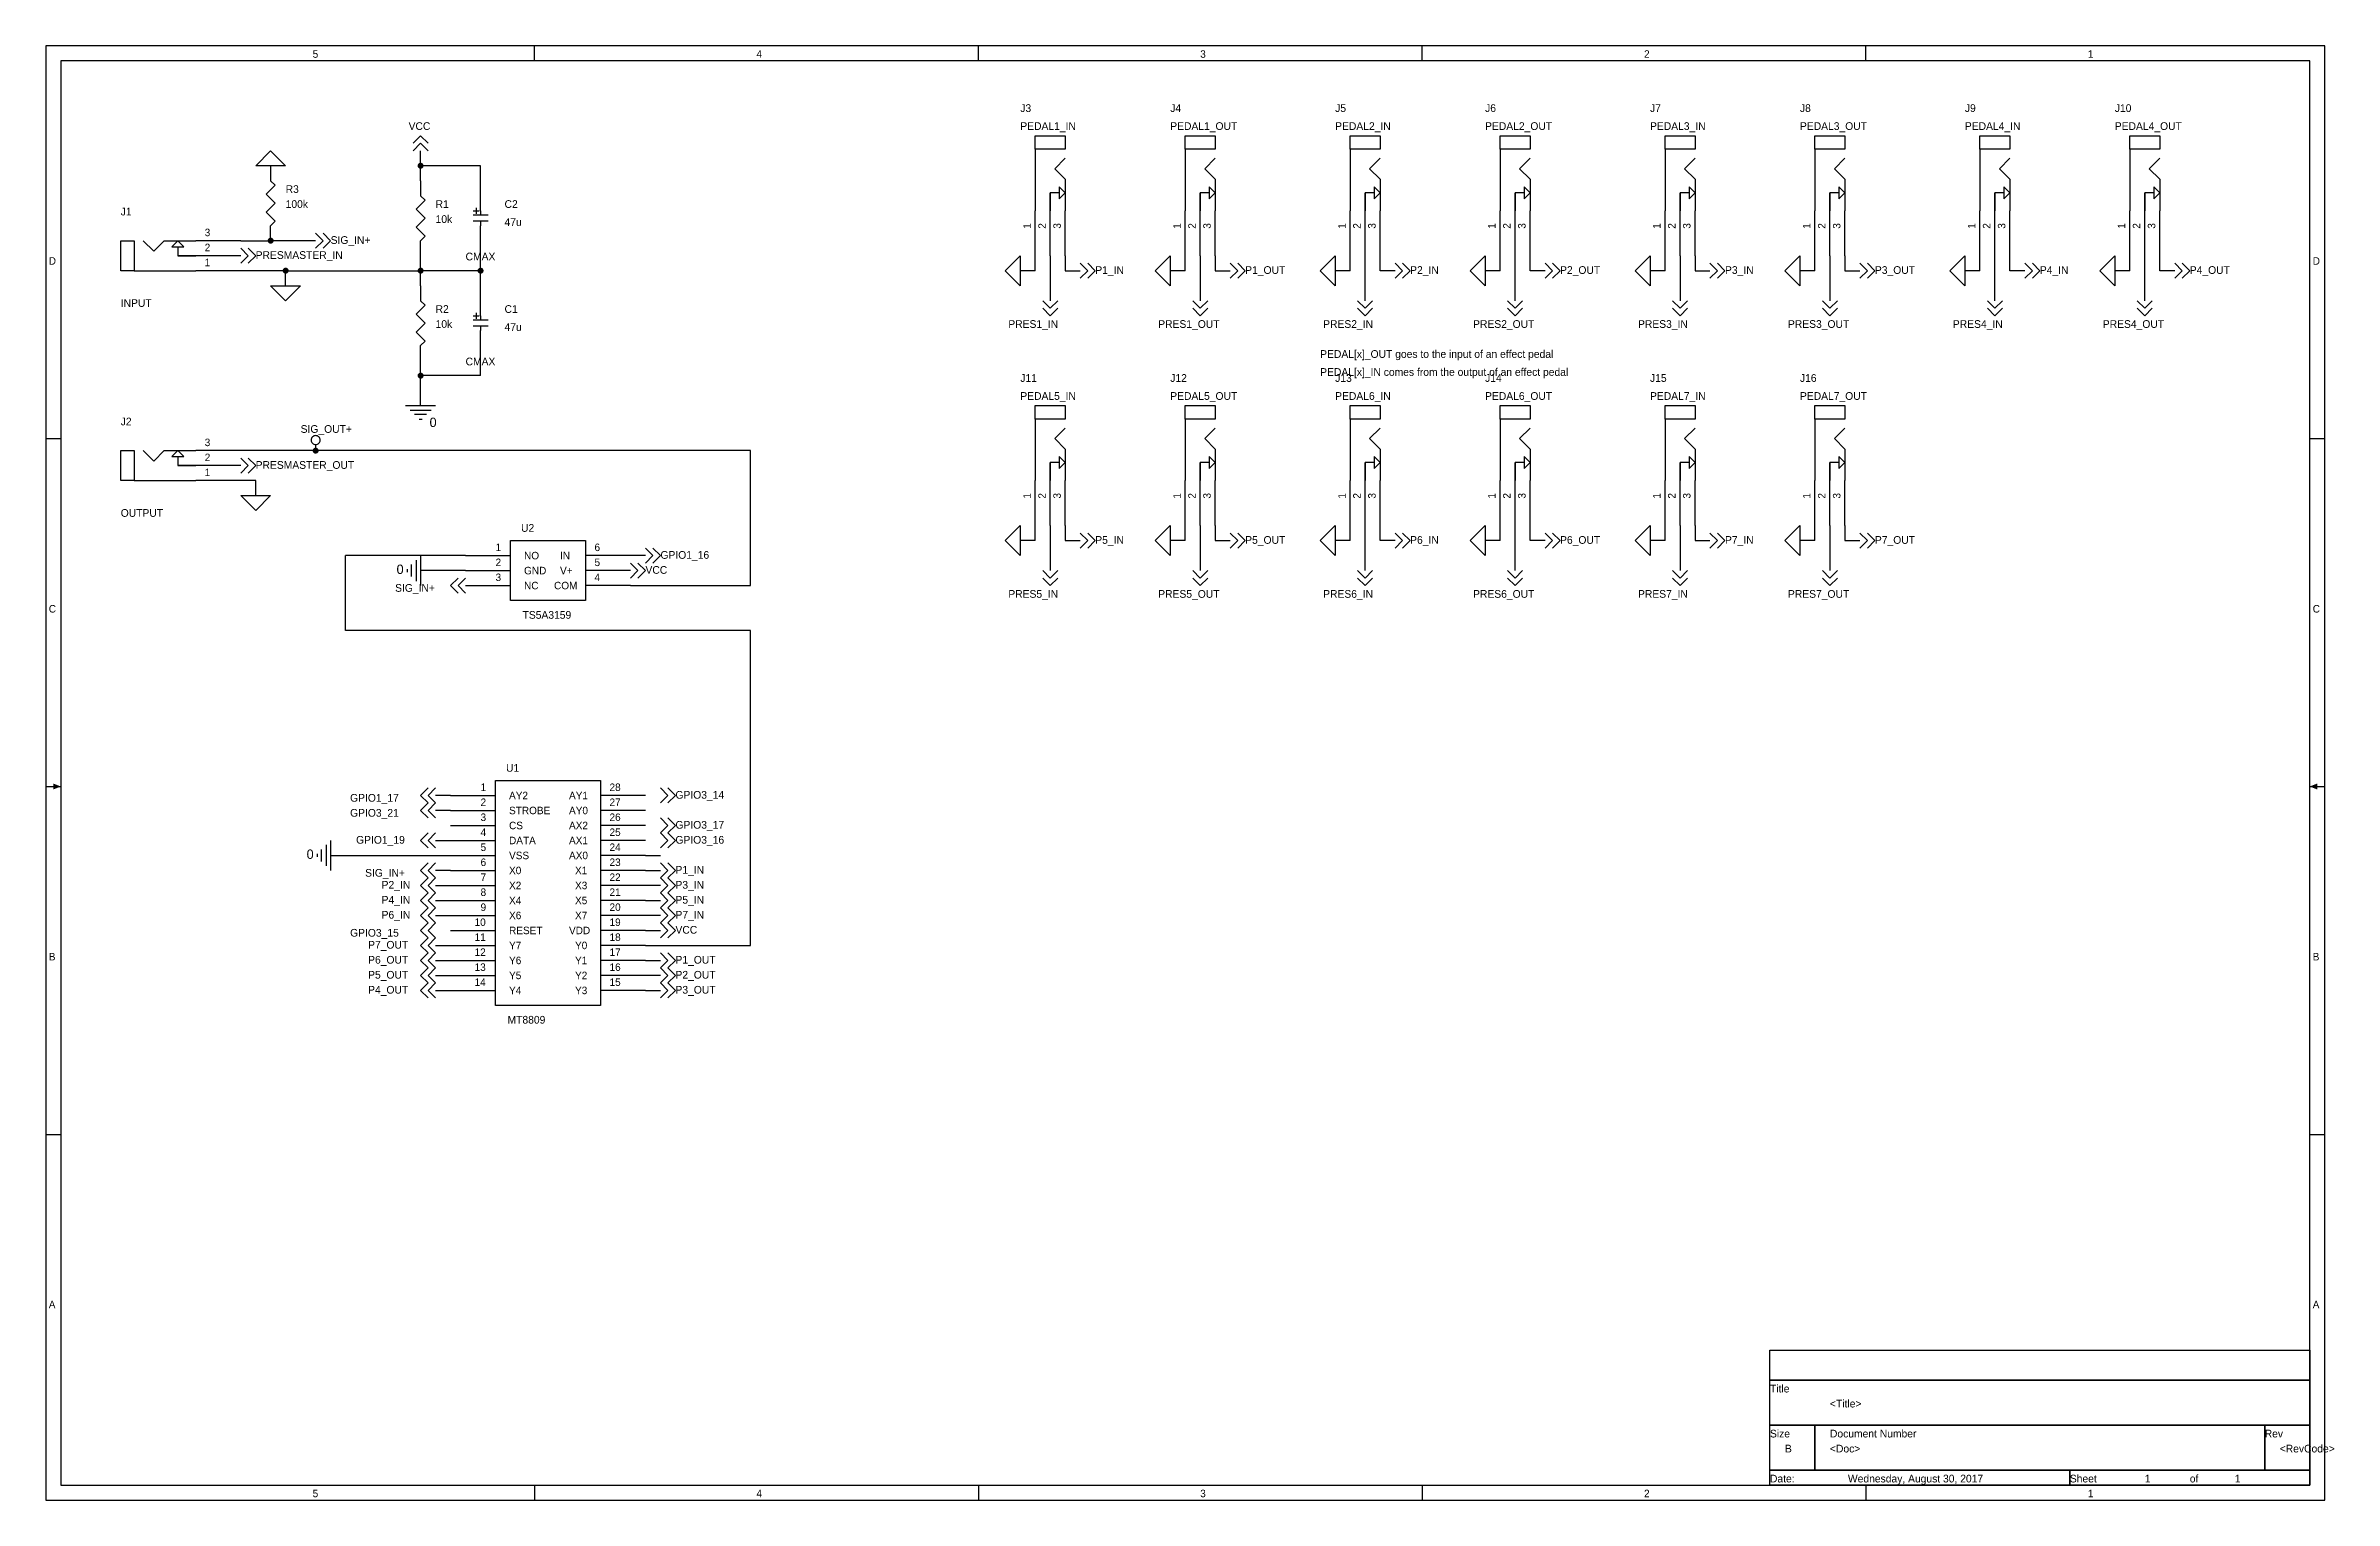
# Model space of a CAD drawing. Extents: x -0.1 to 15.2, y 0.1 to 9.8.
import ezdxf

# ---------------------------------------------------------------- set-up
doc = ezdxf.new("R2010")
doc.units = 0

msp = doc.modelspace()

# ---------------------------------------------------------------- linework, layer by layer
at = {"layer": 'PARTS'}
for p, q in [((1.4, 9), (1.4, 8.9)), ((2.4, 8.9), (2.4, 8.8)), ((1.4, 8.5), (1.4, 8.6)), ((2.8, 8.5), (2.8, 8.6)), ((6.5, 8.4), (6.5, 8.7)), ((6.6, 8.4), (6.6, 8.7)), ((6.7, 8.4), (6.7, 8.7)), ((7.5, 8.4), (7.5, 8.7)), ((7.6, 8.4), (7.6, 8.7)), ((7.7, 8.4), (7.7, 8.7)), ((8.6, 8.4), (8.6, 8.7)), ((8.7, 8.4), (8.7, 8.7)), ((8.8, 8.4), (8.8, 8.7)), ((9.6, 8.4), (9.6, 8.7)), ((9.7, 8.4), (9.7, 8.7)), ((9.8, 8.4), (9.8, 8.7)), ((10.7, 8.4), (10.7, 8.7)), ((10.8, 8.4), (10.8, 8.7)), ((10.9, 8.4), (10.9, 8.7)), ((11.7, 8.4), (11.7, 8.7)), ((11.8, 8.4), (11.8, 8.7)), ((11.9, 8.4), (11.9, 8.7)), ((12.8, 8.4), (12.8, 8.7)), ((12.9, 8.4), (12.9, 8.7)), ((13, 8.4), (13, 8.7)), ((13.8, 8.4), (13.8, 8.7)), ((13.9, 8.4), (13.9, 8.7)), ((14, 8.4), (14, 8.7)), ((1.2, 8.5), (0.9, 8.5)), ((1.2, 8.4), (0.9, 8.4)), ((2.4, 8.4), (2.4, 8.5)), ((1.2, 8.3), (0.9, 8.3)), ((2.4, 8.2), (2.4, 8.1)), ((2.4, 7.7), (2.4, 7.8)), ((2.8, 7.8), (2.8, 7.9)), ((1.2, 7.1), (0.9, 7.1)), ((1.2, 7), (0.9, 7)), ((1.2, 6.9), (0.9, 6.9)), ((6.5, 6.6), (6.5, 6.9)), ((6.6, 6.6), (6.6, 6.9)), ((6.7, 6.6), (6.7, 6.9)), ((7.5, 6.6), (7.5, 6.9)), ((7.6, 6.6), (7.6, 6.9)), ((7.7, 6.6), (7.7, 6.9)), ((8.6, 6.6), (8.6, 6.9)), ((8.7, 6.6), (8.7, 6.9)), ((8.8, 6.6), (8.8, 6.9)), ((9.6, 6.6), (9.6, 6.9)), ((9.7, 6.6), (9.7, 6.9)), ((9.8, 6.6), (9.8, 6.9)), ((10.7, 6.6), (10.7, 6.9)), ((10.8, 6.6), (10.8, 6.9)), ((10.9, 6.6), (10.9, 6.9)), ((11.7, 6.6), (11.7, 6.9)), ((11.8, 6.6), (11.8, 6.9)), ((11.9, 6.6), (11.9, 6.9)), ((2.7, 6.4), (3, 6.4)), ((2.7, 6.3), (3, 6.3)), ((3.8, 6.4), (3.5, 6.4)), ((3.8, 6.3), (3.5, 6.3)), ((2.7, 6.2), (3, 6.2)), ((3.8, 6.2), (3.5, 6.2)), ((2.6, 4.8), (2.9, 4.8)), ((3.9, 4.8), (3.6, 4.8)), ((2.6, 4.7), (2.9, 4.7)), ((2.6, 4.6), (2.9, 4.6)), ((3.9, 4.7), (3.6, 4.7)), ((3.9, 4.6), (3.6, 4.6)), ((2.6, 4.5), (2.9, 4.5)), ((3.9, 4.5), (3.6, 4.5)), ((2.6, 4.4), (2.9, 4.4)), ((2.6, 4.3), (2.9, 4.3)), ((3.9, 4.4), (3.6, 4.4)), ((3.9, 4.3), (3.6, 4.3)), ((2.6, 4.2), (2.9, 4.2)), ((3.9, 4.2), (3.6, 4.2)), ((2.6, 4.1), (2.9, 4.1)), ((2.6, 4), (2.9, 4)), ((3.9, 4.1), (3.6, 4.1)), ((3.9, 4), (3.6, 4)), ((2.6, 3.9), (2.9, 3.9)), ((3.9, 3.9), (3.6, 3.9)), ((2.6, 3.8), (2.9, 3.8)), ((2.6, 3.7), (2.9, 3.7)), ((3.9, 3.8), (3.6, 3.8)), ((3.9, 3.7), (3.6, 3.7)), ((2.6, 3.6), (2.9, 3.6)), ((3.9, 3.6), (3.6, 3.6)), ((2.6, 3.5), (2.9, 3.5)), ((3.9, 3.5), (3.6, 3.5))]:
    msp.add_line(p, q, dxfattribs=at)
for points in [[(2.4, 9.2), (2.35, 9.15)], [(2.4, 9.2), (2.45, 9.15)], [(6.5, 9.11), (6.5, 9.2)], [(6.5, 9.2), (6.7, 9.2)], [(6.7, 9.2), (6.7, 9.11)], [(7.5, 9.11), (7.5, 9.2)], [(7.5, 9.2), (7.7, 9.2)], [(7.7, 9.2), (7.7, 9.11)], [(8.6, 9.11), (8.6, 9.2)], [(8.6, 9.2), (8.8, 9.2)], [(8.8, 9.2), (8.8, 9.11)], [(9.6, 9.11), (9.6, 9.2)], [(9.6, 9.2), (9.8, 9.2)], [(9.8, 9.2), (9.8, 9.11)], [(10.7, 9.11), (10.7, 9.2)], [(10.7, 9.2), (10.9, 9.2)], [(10.9, 9.2), (10.9, 9.11)], [(11.7, 9.11), (11.7, 9.2)], [(11.7, 9.2), (11.9, 9.2)], [(11.9, 9.2), (11.9, 9.11)], [(12.8, 9.11), (12.8, 9.2)], [(12.8, 9.2), (13, 9.2)], [(13, 9.2), (13, 9.11)], [(13.8, 9.11), (13.8, 9.2)], [(13.8, 9.2), (14, 9.2)], [(14, 9.2), (14, 9.11)], [(1.3, 9), (1.4, 9.1)], [(1.4, 9.1), (1.5, 9)], [(2.4, 9.15), (2.35, 9.1)], [(2.4, 9.15), (2.45, 9.1)], [(6.7, 9.11), (6.5, 9.11)], [(6.5, 9.11), (6.5, 8.7)], [(6.7, 9.05), (6.63, 8.98)], [(7.7, 9.11), (7.5, 9.11)], [(7.5, 9.11), (7.5, 8.7)], [(7.7, 9.05), (7.63, 8.98)], [(8.8, 9.11), (8.6, 9.11)], [(8.6, 9.11), (8.6, 8.7)], [(8.8, 9.05), (8.73, 8.98)], [(9.8, 9.11), (9.6, 9.11)], [(9.6, 9.11), (9.6, 8.7)], [(9.8, 9.05), (9.73, 8.98)], [(10.9, 9.11), (10.7, 9.11)], [(10.7, 9.11), (10.7, 8.7)], [(10.9, 9.05), (10.83, 8.98)], [(11.9, 9.11), (11.7, 9.11)], [(11.7, 9.11), (11.7, 8.7)], [(11.9, 9.05), (11.83, 8.98)], [(13, 9.11), (12.8, 9.11)], [(12.8, 9.11), (12.8, 8.7)], [(13, 9.05), (12.93, 8.98)], [(14, 9.11), (13.8, 9.11)], [(13.8, 9.11), (13.8, 8.7)], [(14, 9.05), (13.93, 8.98)], [(1.5, 9), (1.3, 9)], [(1.43, 8.87), (1.37, 8.81)], [(1.4, 8.9), (1.43, 8.87)], [(6.63, 8.98), (6.7, 8.91)], [(6.7, 8.91), (6.7, 8.7)], [(7.63, 8.98), (7.7, 8.91)], [(7.7, 8.91), (7.7, 8.7)], [(8.73, 8.98), (8.8, 8.91)], [(8.8, 8.91), (8.8, 8.7)], [(9.73, 8.98), (9.8, 8.91)], [(9.8, 8.91), (9.8, 8.7)], [(10.83, 8.98), (10.9, 8.91)], [(10.9, 8.91), (10.9, 8.7)], [(11.83, 8.98), (11.9, 8.91)], [(11.9, 8.91), (11.9, 8.7)], [(12.93, 8.98), (13, 8.91)], [(13, 8.91), (13, 8.7)], [(13.93, 8.98), (14, 8.91)], [(14, 8.91), (14, 8.7)], [(1.37, 8.81), (1.43, 8.75)], [(1.43, 8.75), (1.37, 8.69)], [(2.43, 8.77), (2.37, 8.71)], [(2.37, 8.71), (2.43, 8.65)], [(2.4, 8.8), (2.43, 8.77)], [(2.77, 8.72), (2.77, 8.68)], [(2.8, 8.7), (2.8, 8.8)], [(6.6, 8.82), (6.6, 8.7)], [(6.6, 8.7), (6.6, 8.82)], [(6.66, 8.82), (6.6, 8.82)], [(7.6, 8.82), (7.6, 8.7)], [(7.6, 8.7), (7.6, 8.82)], [(7.66, 8.82), (7.6, 8.82)], [(8.7, 8.82), (8.7, 8.7)], [(8.7, 8.7), (8.7, 8.82)], [(8.76, 8.82), (8.7, 8.82)], [(9.7, 8.82), (9.7, 8.7)], [(9.7, 8.7), (9.7, 8.82)], [(9.76, 8.82), (9.7, 8.82)], [(10.8, 8.82), (10.8, 8.7)], [(10.8, 8.7), (10.8, 8.82)], [(10.86, 8.82), (10.8, 8.82)], [(11.8, 8.82), (11.8, 8.7)], [(11.8, 8.7), (11.8, 8.82)], [(11.86, 8.82), (11.8, 8.82)], [(12.9, 8.82), (12.9, 8.7)], [(12.9, 8.7), (12.9, 8.82)], [(12.96, 8.82), (12.9, 8.82)], [(13.9, 8.82), (13.9, 8.7)], [(13.9, 8.7), (13.9, 8.82)], [(13.96, 8.82), (13.9, 8.82)], [(1.37, 8.69), (1.43, 8.63)], [(1.43, 8.63), (1.4, 8.6)], [(1.75, 8.5), (1.7, 8.55)], [(1.8, 8.5), (1.75, 8.55)], [(2.43, 8.65), (2.37, 8.59)], [(2.37, 8.59), (2.43, 8.53)], [(2.75, 8.7), (2.79, 8.7)], [(2.85, 8.67), (2.75, 8.67)], [(2.85, 8.63), (2.75, 8.63)], [(2.8, 8.7), (2.8, 8.67)], [(2.8, 8.63), (2.8, 8.6)], [(0.4, 8.5), (0.49, 8.5)], [(0.4, 8.3), (0.4, 8.5)], [(0.49, 8.5), (0.49, 8.3)], [(0.55, 8.5), (0.62, 8.43)], [(0.62, 8.43), (0.69, 8.5)], [(0.69, 8.5), (0.9, 8.5)], [(0.78, 8.46), (0.78, 8.4)], [(0.78, 8.4), (0.9, 8.4)], [(0.9, 8.4), (0.78, 8.4)], [(1.25, 8.4), (1.2, 8.45)], [(1.25, 8.4), (1.2, 8.35)], [(1.3, 8.4), (1.25, 8.45)], [(1.3, 8.4), (1.25, 8.35)], [(1.75, 8.5), (1.7, 8.45)], [(1.8, 8.5), (1.75, 8.45)], [(2.43, 8.53), (2.4, 8.5)], [(6.3, 8.3), (6.4, 8.4)], [(6.4, 8.4), (6.4, 8.2)], [(7.3, 8.3), (7.4, 8.4)], [(7.4, 8.4), (7.4, 8.2)], [(8.4, 8.3), (8.5, 8.4)], [(8.5, 8.4), (8.5, 8.2)], [(9.4, 8.3), (9.5, 8.4)], [(9.5, 8.4), (9.5, 8.2)], [(10.5, 8.3), (10.6, 8.4)], [(10.6, 8.4), (10.6, 8.2)], [(11.5, 8.3), (11.6, 8.4)], [(11.6, 8.4), (11.6, 8.2)], [(12.6, 8.3), (12.7, 8.4)], [(12.7, 8.4), (12.7, 8.2)], [(13.6, 8.3), (13.7, 8.4)], [(13.7, 8.4), (13.7, 8.2)], [(0.49, 8.3), (0.4, 8.3)], [(0.49, 8.3), (0.9, 8.3)], [(6.4, 8.2), (6.3, 8.3)], [(6.85, 8.3), (6.8, 8.35)], [(6.85, 8.3), (6.8, 8.25)], [(6.9, 8.3), (6.85, 8.35)], [(6.9, 8.3), (6.85, 8.25)], [(7.4, 8.2), (7.3, 8.3)], [(7.85, 8.3), (7.8, 8.35)], [(7.85, 8.3), (7.8, 8.25)], [(7.9, 8.3), (7.85, 8.35)], [(7.9, 8.3), (7.85, 8.25)], [(8.5, 8.2), (8.4, 8.3)], [(8.95, 8.3), (8.9, 8.35)], [(8.95, 8.3), (8.9, 8.25)], [(9, 8.3), (8.95, 8.35)], [(9, 8.3), (8.95, 8.25)], [(9.5, 8.2), (9.4, 8.3)], [(9.95, 8.3), (9.9, 8.35)], [(9.95, 8.3), (9.9, 8.25)], [(10, 8.3), (9.95, 8.35)], [(10, 8.3), (9.95, 8.25)], [(10.6, 8.2), (10.5, 8.3)], [(11.05, 8.3), (11, 8.35)], [(11.05, 8.3), (11, 8.25)], [(11.1, 8.3), (11.05, 8.35)], [(11.1, 8.3), (11.05, 8.25)], [(11.6, 8.2), (11.5, 8.3)], [(12.05, 8.3), (12, 8.35)], [(12.05, 8.3), (12, 8.25)], [(12.1, 8.3), (12.05, 8.35)], [(12.1, 8.3), (12.05, 8.25)], [(12.7, 8.2), (12.6, 8.3)], [(13.15, 8.3), (13.1, 8.35)], [(13.15, 8.3), (13.1, 8.25)], [(13.2, 8.3), (13.15, 8.35)], [(13.2, 8.3), (13.15, 8.25)], [(13.7, 8.2), (13.6, 8.3)], [(14.15, 8.3), (14.1, 8.35)], [(14.15, 8.3), (14.1, 8.25)], [(14.2, 8.3), (14.15, 8.35)], [(14.2, 8.3), (14.15, 8.25)], [(1.4, 8.2), (1.6, 8.2)], [(1.5, 8.1), (1.4, 8.2)], [(1.6, 8.2), (1.5, 8.1)], [(2.4, 8.1), (2.43, 8.07)], [(2.8, 8), (2.8, 8.1)], [(6.6, 8.05), (6.55, 8.1)], [(6.6, 8.05), (6.65, 8.1)], [(7.6, 8.05), (7.55, 8.1)], [(7.6, 8.05), (7.65, 8.1)], [(8.7, 8.05), (8.65, 8.1)], [(8.7, 8.05), (8.75, 8.1)], [(9.7, 8.05), (9.65, 8.1)], [(9.7, 8.05), (9.75, 8.1)], [(10.8, 8.05), (10.75, 8.1)], [(10.8, 8.05), (10.85, 8.1)], [(11.8, 8.05), (11.75, 8.1)], [(11.8, 8.05), (11.85, 8.1)], [(12.9, 8.05), (12.85, 8.1)], [(12.9, 8.05), (12.95, 8.1)], [(13.9, 8.05), (13.85, 8.1)], [(13.9, 8.05), (13.95, 8.1)], [(2.43, 8.07), (2.37, 8.01)], [(2.37, 8.01), (2.43, 7.95)], [(2.43, 7.95), (2.37, 7.89)], [(2.75, 8), (2.79, 8)], [(2.85, 7.97), (2.75, 7.97)], [(2.77, 8.02), (2.77, 7.98)], [(2.8, 8), (2.8, 7.97)], [(6.6, 8), (6.55, 8.05)], [(6.6, 8), (6.65, 8.05)], [(7.6, 8), (7.55, 8.05)], [(7.6, 8), (7.65, 8.05)], [(8.7, 8), (8.65, 8.05)], [(8.7, 8), (8.75, 8.05)], [(9.7, 8), (9.65, 8.05)], [(9.7, 8), (9.75, 8.05)], [(10.8, 8), (10.75, 8.05)], [(10.8, 8), (10.85, 8.05)], [(11.8, 8), (11.75, 8.05)], [(11.8, 8), (11.85, 8.05)], [(12.9, 8), (12.85, 8.05)], [(12.9, 8), (12.95, 8.05)], [(13.9, 8), (13.85, 8.05)], [(13.9, 8), (13.95, 8.05)], [(2.37, 7.89), (2.43, 7.83)], [(2.43, 7.83), (2.4, 7.8)], [(2.85, 7.93), (2.75, 7.93)], [(2.8, 7.93), (2.8, 7.9)], [(2.3, 7.4), (2.5, 7.4)], [(2.33, 7.37), (2.47, 7.37)], [(2.44, 7.34), (2.36, 7.34)], [(6.5, 7.31), (6.5, 7.4)], [(6.5, 7.4), (6.7, 7.4)], [(6.7, 7.4), (6.7, 7.31)], [(7.5, 7.31), (7.5, 7.4)], [(7.5, 7.4), (7.7, 7.4)], [(7.7, 7.4), (7.7, 7.31)], [(8.6, 7.31), (8.6, 7.4)], [(8.6, 7.4), (8.8, 7.4)], [(8.8, 7.4), (8.8, 7.31)], [(9.6, 7.31), (9.6, 7.4)], [(9.6, 7.4), (9.8, 7.4)], [(9.8, 7.4), (9.8, 7.31)], [(10.7, 7.31), (10.7, 7.4)], [(10.7, 7.4), (10.9, 7.4)], [(10.9, 7.4), (10.9, 7.31)], [(11.7, 7.31), (11.7, 7.4)], [(11.7, 7.4), (11.9, 7.4)], [(11.9, 7.4), (11.9, 7.31)], [(2.39, 7.31), (2.41, 7.31)], [(6.7, 7.31), (6.5, 7.31)], [(6.5, 7.31), (6.5, 6.9)], [(6.7, 7.25), (6.63, 7.18)], [(6.63, 7.18), (6.7, 7.11)], [(7.7, 7.31), (7.5, 7.31)], [(7.5, 7.31), (7.5, 6.9)], [(7.7, 7.25), (7.63, 7.18)], [(7.63, 7.18), (7.7, 7.11)], [(8.8, 7.31), (8.6, 7.31)], [(8.6, 7.31), (8.6, 6.9)], [(8.8, 7.25), (8.73, 7.18)], [(8.73, 7.18), (8.8, 7.11)], [(9.8, 7.31), (9.6, 7.31)], [(9.6, 7.31), (9.6, 6.9)], [(9.8, 7.25), (9.73, 7.18)], [(9.73, 7.18), (9.8, 7.11)], [(10.9, 7.31), (10.7, 7.31)], [(10.7, 7.31), (10.7, 6.9)], [(10.9, 7.25), (10.83, 7.18)], [(10.83, 7.18), (10.9, 7.11)], [(11.9, 7.31), (11.7, 7.31)], [(11.7, 7.31), (11.7, 6.9)], [(11.9, 7.25), (11.83, 7.18)], [(11.83, 7.18), (11.9, 7.11)], [(0.4, 7.1), (0.49, 7.1)], [(0.4, 6.9), (0.4, 7.1)], [(0.49, 7.1), (0.49, 6.9)], [(0.55, 7.1), (0.62, 7.03)], [(0.62, 7.03), (0.69, 7.1)], [(0.69, 7.1), (0.9, 7.1)], [(0.78, 7.06), (0.78, 7)], [(1.25, 7), (1.2, 7.05)], [(1.3, 7), (1.25, 7.05)], [(1.7, 7.14), (1.7, 7.1)], [(6.7, 7.11), (6.7, 6.9)], [(7.7, 7.11), (7.7, 6.9)], [(8.8, 7.11), (8.8, 6.9)], [(9.8, 7.11), (9.8, 6.9)], [(10.9, 7.11), (10.9, 6.9)], [(11.9, 7.11), (11.9, 6.9)], [(0.49, 6.9), (0.4, 6.9)], [(0.49, 6.9), (0.9, 6.9)], [(0.78, 7), (0.9, 7)], [(0.9, 7), (0.78, 7)], [(1.25, 7), (1.2, 6.95)], [(1.3, 7), (1.25, 6.95)], [(6.6, 7.02), (6.6, 6.9)], [(6.6, 6.9), (6.6, 7.02)], [(6.66, 7.02), (6.6, 7.02)], [(7.6, 7.02), (7.6, 6.9)], [(7.6, 6.9), (7.6, 7.02)], [(7.66, 7.02), (7.6, 7.02)], [(8.7, 7.02), (8.7, 6.9)], [(8.7, 6.9), (8.7, 7.02)], [(8.76, 7.02), (8.7, 7.02)], [(9.7, 7.02), (9.7, 6.9)], [(9.7, 6.9), (9.7, 7.02)], [(9.76, 7.02), (9.7, 7.02)], [(10.8, 7.02), (10.8, 6.9)], [(10.8, 6.9), (10.8, 7.02)], [(10.86, 7.02), (10.8, 7.02)], [(11.8, 7.02), (11.8, 6.9)], [(11.8, 6.9), (11.8, 7.02)], [(11.86, 7.02), (11.8, 7.02)], [(1.2, 6.8), (1.4, 6.8)], [(1.3, 6.7), (1.2, 6.8)], [(1.4, 6.8), (1.3, 6.7)], [(6.3, 6.5), (6.4, 6.6)], [(6.4, 6.6), (6.4, 6.4)], [(7.3, 6.5), (7.4, 6.6)], [(7.4, 6.6), (7.4, 6.4)], [(8.4, 6.5), (8.5, 6.6)], [(8.5, 6.6), (8.5, 6.4)], [(9.4, 6.5), (9.5, 6.6)], [(9.5, 6.6), (9.5, 6.4)], [(10.5, 6.5), (10.6, 6.6)], [(10.6, 6.6), (10.6, 6.4)], [(11.5, 6.5), (11.6, 6.6)], [(11.6, 6.6), (11.6, 6.4)], [(3.95, 6.4), (3.9, 6.45)], [(4, 6.4), (3.95, 6.45)], [(6.4, 6.4), (6.3, 6.5)], [(6.85, 6.5), (6.8, 6.55)], [(6.85, 6.5), (6.8, 6.45)], [(6.9, 6.5), (6.85, 6.55)], [(6.9, 6.5), (6.85, 6.45)], [(7.4, 6.4), (7.3, 6.5)], [(7.85, 6.5), (7.8, 6.55)], [(7.85, 6.5), (7.8, 6.45)], [(7.9, 6.5), (7.85, 6.55)], [(7.9, 6.5), (7.85, 6.45)], [(8.5, 6.4), (8.4, 6.5)], [(8.95, 6.5), (8.9, 6.55)], [(8.95, 6.5), (8.9, 6.45)], [(9, 6.5), (8.95, 6.55)], [(9, 6.5), (8.95, 6.45)], [(9.5, 6.4), (9.4, 6.5)], [(9.95, 6.5), (9.9, 6.55)], [(9.95, 6.5), (9.9, 6.45)], [(10, 6.5), (9.95, 6.55)], [(10, 6.5), (9.95, 6.45)], [(10.6, 6.4), (10.5, 6.5)], [(11.05, 6.5), (11, 6.55)], [(11.05, 6.5), (11, 6.45)], [(11.1, 6.5), (11.05, 6.55)], [(11.1, 6.5), (11.05, 6.45)], [(11.6, 6.4), (11.5, 6.5)], [(12.05, 6.5), (12, 6.55)], [(12.05, 6.5), (12, 6.45)], [(12.1, 6.5), (12.05, 6.55)], [(12.1, 6.5), (12.05, 6.45)], [(2.31, 6.31), (2.31, 6.29)], [(2.34, 6.26), (2.34, 6.34)], [(2.37, 6.37), (2.37, 6.23)], [(2.4, 6.4), (2.4, 6.2)], [(3.85, 6.3), (3.8, 6.35)], [(3.85, 6.3), (3.8, 6.25)], [(3.9, 6.3), (3.85, 6.35)], [(3.9, 6.3), (3.85, 6.25)], [(3.95, 6.4), (3.9, 6.35)], [(4, 6.4), (3.95, 6.35)], [(6.6, 6.25), (6.55, 6.3)], [(6.6, 6.25), (6.65, 6.3)], [(7.6, 6.25), (7.55, 6.3)], [(7.6, 6.25), (7.65, 6.3)], [(8.7, 6.25), (8.65, 6.3)], [(8.7, 6.25), (8.75, 6.3)], [(9.7, 6.25), (9.65, 6.3)], [(9.7, 6.25), (9.75, 6.3)], [(10.8, 6.25), (10.75, 6.3)], [(10.8, 6.25), (10.85, 6.3)], [(11.8, 6.25), (11.75, 6.3)], [(11.8, 6.25), (11.85, 6.3)], [(2.6, 6.2), (2.65, 6.25)], [(2.6, 6.2), (2.65, 6.15)], [(2.65, 6.2), (2.7, 6.25)], [(2.65, 6.2), (2.7, 6.15)], [(6.6, 6.2), (6.55, 6.25)], [(6.6, 6.2), (6.65, 6.25)], [(7.6, 6.2), (7.55, 6.25)], [(7.6, 6.2), (7.65, 6.25)], [(8.7, 6.2), (8.65, 6.25)], [(8.7, 6.2), (8.75, 6.25)], [(9.7, 6.2), (9.65, 6.25)], [(9.7, 6.2), (9.75, 6.25)], [(10.8, 6.2), (10.75, 6.25)], [(10.8, 6.2), (10.85, 6.25)], [(11.8, 6.2), (11.75, 6.25)], [(11.8, 6.2), (11.85, 6.25)], [(2.4, 4.8), (2.45, 4.85)], [(2.4, 4.8), (2.45, 4.75)], [(2.4, 4.7), (2.45, 4.75)], [(2.45, 4.8), (2.5, 4.85)], [(2.45, 4.8), (2.5, 4.75)], [(2.45, 4.7), (2.5, 4.75)], [(4.05, 4.8), (4, 4.85)], [(4.05, 4.8), (4, 4.75)], [(4.1, 4.8), (4.05, 4.85)], [(4.1, 4.8), (4.05, 4.75)], [(2.4, 4.7), (2.45, 4.65)], [(2.45, 4.7), (2.5, 4.65)], [(4.05, 4.6), (4, 4.65)], [(4.05, 4.6), (4, 4.55)], [(4.1, 4.6), (4.05, 4.65)], [(4.1, 4.6), (4.05, 4.55)], [(1.74, 4.36), (1.74, 4.44)], [(1.77, 4.47), (1.77, 4.33)], [(1.8, 4.5), (1.8, 4.3)], [(2.4, 4.5), (2.45, 4.55)], [(2.4, 4.5), (2.45, 4.45)], [(2.45, 4.5), (2.5, 4.55)], [(2.45, 4.5), (2.5, 4.45)], [(4.05, 4.5), (4, 4.55)], [(4.05, 4.5), (4, 4.45)], [(4.1, 4.5), (4.05, 4.55)], [(4.1, 4.5), (4.05, 4.45)], [(1.71, 4.41), (1.71, 4.39)], [(2.4, 4.3), (2.45, 4.35)], [(2.4, 4.3), (2.45, 4.25)], [(2.45, 4.3), (2.5, 4.35)], [(2.45, 4.3), (2.5, 4.25)], [(4.05, 4.3), (4, 4.35)], [(4.05, 4.3), (4, 4.25)], [(4.1, 4.3), (4.05, 4.35)], [(4.1, 4.3), (4.05, 4.25)], [(2.4, 4.2), (2.45, 4.25)], [(2.4, 4.2), (2.45, 4.15)], [(2.4, 4.1), (2.45, 4.15)], [(2.45, 4.2), (2.5, 4.25)], [(2.45, 4.2), (2.5, 4.15)], [(2.45, 4.1), (2.5, 4.15)], [(4.05, 4.2), (4, 4.25)], [(4.05, 4.2), (4, 4.15)], [(4.05, 4.1), (4, 4.15)], [(4.1, 4.2), (4.05, 4.25)], [(4.1, 4.2), (4.05, 4.15)], [(4.1, 4.1), (4.05, 4.15)], [(2.4, 4.1), (2.45, 4.05)], [(2.4, 4), (2.45, 4.05)], [(2.4, 4), (2.45, 3.95)], [(2.45, 4.1), (2.5, 4.05)], [(2.45, 4), (2.5, 4.05)], [(2.45, 4), (2.5, 3.95)], [(4.05, 4.1), (4, 4.05)], [(4.05, 4), (4, 4.05)], [(4.05, 4), (4, 3.95)], [(4.1, 4.1), (4.05, 4.05)], [(4.1, 4), (4.05, 4.05)], [(4.1, 4), (4.05, 3.95)], [(2.4, 3.9), (2.45, 3.95)], [(2.4, 3.9), (2.45, 3.85)], [(2.4, 3.8), (2.45, 3.85)], [(2.45, 3.9), (2.5, 3.95)], [(2.45, 3.9), (2.5, 3.85)], [(2.45, 3.8), (2.5, 3.85)], [(4.05, 3.9), (4, 3.95)], [(4.05, 3.9), (4, 3.85)], [(4.1, 3.9), (4.05, 3.95)], [(4.1, 3.9), (4.05, 3.85)], [(2.4, 3.8), (2.45, 3.75)], [(2.4, 3.7), (2.45, 3.75)], [(2.4, 3.7), (2.45, 3.65)], [(2.45, 3.8), (2.5, 3.75)], [(2.45, 3.7), (2.5, 3.75)], [(2.45, 3.7), (2.5, 3.65)], [(4.05, 3.7), (4, 3.75)], [(4.05, 3.7), (4, 3.65)], [(4.1, 3.7), (4.05, 3.75)], [(4.1, 3.7), (4.05, 3.65)], [(2.4, 3.6), (2.45, 3.65)], [(2.4, 3.6), (2.45, 3.55)], [(2.4, 3.5), (2.45, 3.55)], [(2.45, 3.6), (2.5, 3.65)], [(2.45, 3.6), (2.5, 3.55)], [(2.45, 3.5), (2.5, 3.55)], [(4.05, 3.6), (4, 3.65)], [(4.05, 3.6), (4, 3.55)], [(4.05, 3.5), (4, 3.55)], [(4.1, 3.6), (4.05, 3.65)], [(4.1, 3.6), (4.05, 3.55)], [(4.1, 3.5), (4.05, 3.55)], [(2.4, 3.5), (2.45, 3.45)], [(2.45, 3.5), (2.5, 3.45)], [(4.05, 3.5), (4, 3.45)], [(4.1, 3.5), (4.05, 3.45)]]:
    msp.add_lwpolyline(points, dxfattribs=at)
for points in [[(6.7, 8.82), (6.66, 8.86), (6.66, 8.78), (6.7, 8.82)], [(7.7, 8.82), (7.66, 8.86), (7.66, 8.78), (7.7, 8.82)], [(8.8, 8.82), (8.76, 8.86), (8.76, 8.78), (8.8, 8.82)], [(9.8, 8.82), (9.76, 8.86), (9.76, 8.78), (9.8, 8.82)], [(10.9, 8.82), (10.86, 8.86), (10.86, 8.78), (10.9, 8.82)], [(11.9, 8.82), (11.86, 8.86), (11.86, 8.78), (11.9, 8.82)], [(13, 8.82), (12.96, 8.86), (12.96, 8.78), (13, 8.82)], [(14, 8.82), (13.96, 8.86), (13.96, 8.78), (14, 8.82)], [(0.78, 8.5), (0.74, 8.46), (0.82, 8.46), (0.78, 8.5)], [(0.78, 7.1), (0.74, 7.06), (0.82, 7.06), (0.78, 7.1)], [(6.7, 7.02), (6.66, 7.06), (6.66, 6.98), (6.7, 7.02)], [(7.7, 7.02), (7.66, 7.06), (7.66, 6.98), (7.7, 7.02)], [(8.8, 7.02), (8.76, 7.06), (8.76, 6.98), (8.8, 7.02)], [(9.8, 7.02), (9.76, 7.06), (9.76, 6.98), (9.8, 7.02)], [(10.9, 7.02), (10.86, 7.06), (10.86, 6.98), (10.9, 7.02)], [(11.9, 7.02), (11.86, 7.06), (11.86, 6.98), (11.9, 7.02)], [(3, 6.5), (3.5, 6.5), (3.5, 6.1), (3, 6.1)], [(2.9, 4.9), (3.6, 4.9), (3.6, 3.4), (2.9, 3.4)]]:
    msp.add_lwpolyline(points, close=True, dxfattribs=at)
msp.add_lwpolyline([(1.73, 7.17, 0.0985), (1.7277, 7.1815, 0.0985), (1.7212, 7.1912, 0.0985), (1.7115, 7.1977, 0.0985), (1.7, 7.2, 0.0985), (1.6885, 7.1977, 0.0985), (1.6788, 7.1912, 0.0985), (1.6723, 7.1815, 0.0985), (1.67, 7.17, 0.0985), (1.6723, 7.1585, 0.0985), (1.6788, 7.1488, 0.0985), (1.6885, 7.1423, 0.0985), (1.7, 7.14, 0.0985), (1.7115, 7.1423, 0.0985), (1.7212, 7.1488, 0.0985), (1.7277, 7.1585, 0.0985)], format="xyb", close=True, dxfattribs=at)
at = {"layer": 'TITLE'}
for points in [[(-0.1, 0.1), (15.1, 0.1), (15.1, 9.8), (-0.1, 9.8)], [(0, 0.2), (15, 0.2), (15, 9.7), (0, 9.7)], [(11.4, 1.1), (15, 1.1), (15, 0.9), (11.4, 0.9)], [(11.4, 0.9), (15, 0.9), (15, 0.6), (11.4, 0.6)], [(11.4, 0.6), (11.7, 0.6), (11.7, 0.3), (11.4, 0.3)], [(11.7, 0.6), (14.7, 0.6), (14.7, 0.3), (11.7, 0.3)], [(14.7, 0.6), (15, 0.6), (15, 0.3), (14.7, 0.3)], [(11.4, 0.3), (13.4, 0.3), (13.4, 0.2), (11.4, 0.2)], [(13.4, 0.3), (15, 0.3), (15, 0.2), (13.4, 0.2)]]:
    msp.add_lwpolyline(points, close=True, dxfattribs=at)
for points in [[(3.16, 9.7), (3.16, 9.8)], [(6.12, 9.7), (6.12, 9.8)], [(9.08, 9.7), (9.08, 9.8)], [(12.04, 9.7), (12.04, 9.8)], [(-0.1, 7.18), (0, 7.18)], [(15, 7.18), (15.1, 7.18)], [(-0.1, 4.86), (0, 4.86)], [(15, 4.86), (15.1, 4.86)], [(-0.1, 2.54), (0, 2.54)], [(15, 2.54), (15.1, 2.54)], [(3.16, 0.2), (3.16, 0.1)], [(6.12, 0.2), (6.12, 0.1)], [(9.08, 0.2), (9.08, 0.1)], [(12.04, 0.2), (12.04, 0.1)]]:
    msp.add_lwpolyline(points, dxfattribs=at)
for points in [[(0, 4.86), (-0.05, 4.88), (-0.05, 4.84), (-0.05, 4.86)], [(0, 4.86), (-0.05, 4.88), (-0.05, 4.84), (-0.05, 4.86)], [(0, 4.86), (-0.05, 4.88), (-0.05, 4.84), (-0.05, 4.86)], [(15, 4.86), (15.05, 4.88), (15.05, 4.84), (15.05, 4.86)], [(15, 4.86), (15.05, 4.88), (15.05, 4.84), (15.05, 4.86)], [(15, 4.86), (15.05, 4.88), (15.05, 4.84), (15.05, 4.86)]]:
    msp.add_solid(points, dxfattribs=at)
at = {"layer": 'WIRE', "const_width": 0.02}
for points in [[(2.39, 9, 1), (2.41, 9, 1)], [(1.39, 8.5, 1), (1.41, 8.5, 1)], [(1.49, 8.3, 1), (1.51, 8.3, 1)], [(2.39, 8.3, 1), (2.41, 8.3, 1)], [(2.79, 8.3, 1), (2.81, 8.3, 1)], [(2.39, 7.6, 1), (2.41, 7.6, 1)], [(1.69, 7.1, 1), (1.71, 7.1, 1)]]:
    msp.add_lwpolyline(points, format="xyb", close=True, dxfattribs=at)
at = {"layer": 'WIRE'}
for points in [[(2.4, 9), (2.4, 9.1)], [(2.8, 9), (2.4, 9)], [(2.4, 8.9), (2.4, 9)], [(2.8, 8.8), (2.8, 9)], [(1.2, 8.5), (1.4, 8.5)], [(1.7, 8.5), (1.4, 8.5)], [(2.4, 8.3), (2.4, 8.4)], [(2.8, 8.3), (2.8, 8.5)], [(6.5, 8.3), (6.5, 8.4)], [(6.6, 8.4), (6.6, 8.1)], [(6.7, 8.4), (6.7, 8.3)], [(7.5, 8.3), (7.5, 8.4)], [(7.6, 8.4), (7.6, 8.1)], [(7.7, 8.4), (7.7, 8.3)], [(8.6, 8.3), (8.6, 8.4)], [(8.7, 8.1), (8.7, 8.4)], [(8.8, 8.3), (8.8, 8.4)], [(9.6, 8.3), (9.6, 8.4)], [(9.7, 8.1), (9.7, 8.4)], [(9.8, 8.3), (9.8, 8.4)], [(10.7, 8.3), (10.7, 8.4)], [(10.8, 8.4), (10.8, 8.1)], [(10.9, 8.4), (10.9, 8.3)], [(11.7, 8.3), (11.7, 8.4)], [(11.8, 8.4), (11.8, 8.1)], [(11.9, 8.4), (11.9, 8.3)], [(12.8, 8.3), (12.8, 8.4)], [(12.9, 8.1), (12.9, 8.4)], [(13, 8.3), (13, 8.4)], [(13.8, 8.3), (13.8, 8.4)], [(13.9, 8.1), (13.9, 8.4)], [(14, 8.3), (14, 8.4)], [(1.5, 8.3), (1.2, 8.3)], [(1.5, 8.2), (1.5, 8.3)], [(1.5, 8.3), (2.4, 8.3)], [(2.4, 8.2), (2.4, 8.3)], [(2.8, 8.3), (2.4, 8.3)], [(2.8, 8.1), (2.8, 8.3)], [(6.5, 8.3), (6.4, 8.3)], [(6.7, 8.3), (6.8, 8.3)], [(7.5, 8.3), (7.4, 8.3)], [(7.7, 8.3), (7.8, 8.3)], [(8.6, 8.3), (8.5, 8.3)], [(8.9, 8.3), (8.8, 8.3)], [(9.6, 8.3), (9.5, 8.3)], [(9.9, 8.3), (9.8, 8.3)], [(10.7, 8.3), (10.6, 8.3)], [(10.9, 8.3), (11, 8.3)], [(11.7, 8.3), (11.6, 8.3)], [(11.9, 8.3), (12, 8.3)], [(12.8, 8.3), (12.7, 8.3)], [(13.1, 8.3), (13, 8.3)], [(13.8, 8.3), (13.7, 8.3)], [(14.1, 8.3), (14, 8.3)], [(2.8, 7.6), (2.8, 7.8)], [(2.4, 7.6), (2.4, 7.7)], [(2.8, 7.6), (2.4, 7.6)], [(2.4, 7.4), (2.4, 7.6)], [(1.7, 7.1), (1.2, 7.1)], [(4.6, 7.1), (1.7, 7.1)], [(4.6, 6.2), (4.6, 7.1)], [(1.3, 6.9), (1.2, 6.9)], [(1.3, 6.8), (1.3, 6.9)], [(6.5, 6.5), (6.5, 6.6)], [(6.6, 6.6), (6.6, 6.3)], [(6.7, 6.6), (6.7, 6.5)], [(7.5, 6.5), (7.5, 6.6)], [(7.6, 6.6), (7.6, 6.3)], [(7.7, 6.6), (7.7, 6.5)], [(8.6, 6.5), (8.6, 6.6)], [(8.7, 6.3), (8.7, 6.6)], [(8.8, 6.5), (8.8, 6.6)], [(9.6, 6.5), (9.6, 6.6)], [(9.7, 6.3), (9.7, 6.6)], [(9.8, 6.5), (9.8, 6.6)], [(10.7, 6.5), (10.7, 6.6)], [(10.8, 6.6), (10.8, 6.3)], [(10.9, 6.6), (10.9, 6.5)], [(11.7, 6.5), (11.7, 6.6)], [(11.8, 6.6), (11.8, 6.3)], [(11.9, 6.6), (11.9, 6.5)], [(6.5, 6.5), (6.4, 6.5)], [(6.7, 6.5), (6.8, 6.5)], [(7.5, 6.5), (7.4, 6.5)], [(7.7, 6.5), (7.8, 6.5)], [(8.6, 6.5), (8.5, 6.5)], [(8.9, 6.5), (8.8, 6.5)], [(9.6, 6.5), (9.5, 6.5)], [(9.9, 6.5), (9.8, 6.5)], [(10.7, 6.5), (10.6, 6.5)], [(10.9, 6.5), (11, 6.5)], [(11.7, 6.5), (11.6, 6.5)], [(11.9, 6.5), (12, 6.5)], [(2.7, 6.4), (1.9, 6.4)], [(1.9, 5.9), (1.9, 6.4)], [(2.7, 6.3), (2.4, 6.3)], [(3.9, 6.4), (3.8, 6.4)], [(3.8, 6.2), (4.6, 6.2)], [(4.6, 5.9), (1.9, 5.9)], [(4.6, 3.8), (4.6, 5.9)], [(2.6, 4.8), (2.5, 4.8)], [(2.6, 4.7), (2.5, 4.7)], [(2.5, 4.5), (2.6, 4.5)], [(1.8, 4.4), (2.6, 4.4)], [(2.6, 4.3), (2.5, 4.3)], [(3.9, 4.4), (4, 4.4)], [(3.9, 4.3), (4, 4.3)], [(2.5, 4.2), (2.6, 4.2)], [(4, 4.2), (3.9, 4.2)], [(2.5, 4.1), (2.6, 4.1)], [(2.5, 4), (2.6, 4)], [(3.9, 4.1), (4, 4.1)], [(4, 4), (3.9, 4)], [(3.9, 3.9), (4, 3.9)], [(2.5, 3.8), (2.6, 3.8)], [(2.5, 3.7), (2.6, 3.7)], [(3.9, 3.8), (4.6, 3.8)], [(3.9, 3.7), (4, 3.7)], [(2.5, 3.6), (2.6, 3.6)], [(4, 3.6), (3.9, 3.6)], [(2.5, 3.5), (2.6, 3.5)], [(3.9, 3.5), (4, 3.5)]]:
    msp.add_lwpolyline(points, dxfattribs=at)

# ---------------------------------------------------------------- texts
at = {"layer": 'COMMENTS'}
for s, p in [('PEDAL[x]_OUT goes to the input of an effect pedal', (8.4, 7.7186)), ('PEDAL[x]_IN comes from the output of an effect pedal', (8.4, 7.5986))]:
    msp.add_text(s, height=0.0514, dxfattribs=at).set_placement(p)
at = {"layer": 'PARTS'}
for s, p in [('3', (0.96, 8.53)), ('2', (0.96, 8.43)), ('1', (0.96, 8.33)), ('3', (0.96, 7.13)), ('2', (0.96, 7.03)), ('1', (0.96, 6.93)), ('1', (2.9, 6.43)), ('NO', (3.09, 6.375)), ('IN', (3.33, 6.375)), ('6', (3.56, 6.43)), ('3', (2.9, 6.23)), ('2', (2.9, 6.33)), ('GND', (3.09, 6.275)), ('V+', (3.33, 6.275)), ('4', (3.56, 6.23)), ('5', (3.56, 6.33)), ('NC', (3.09, 6.175)), ('COM', (3.29, 6.175)), ('2', (2.8, 4.73)), ('1', (2.8, 4.83)), ('AY2', (2.99, 4.775)), ('AY1', (3.39, 4.775)), ('28', (3.66, 4.83)), ('27', (3.66, 4.73)), ('4', (2.8, 4.53)), ('3', (2.8, 4.63)), ('STROBE', (2.99, 4.675)), ('CS', (2.99, 4.575)), ('AY0', (3.39, 4.675)), ('AX2', (3.39, 4.575)), ('26', (3.66, 4.63)), ('25', (3.66, 4.53)), ('5', (2.8, 4.43)), ('DATA', (2.99, 4.475)), ('AX1', (3.39, 4.475)), ('24', (3.66, 4.43)), ('6', (2.8, 4.33)), ('7', (2.8, 4.23)), ('VSS', (2.99, 4.375)), ('X0', (2.99, 4.275)), ('AX0', (3.39, 4.375)), ('X1', (3.43, 4.275)), ('23', (3.66, 4.33)), ('22', (3.66, 4.23)), ('8', (2.8, 4.13)), ('X2', (2.99, 4.175)), ('X4', (2.99, 4.075)), ('X3', (3.43, 4.175)), ('X5', (3.43, 4.075)), ('21', (3.66, 4.13)), ('10', (2.76, 3.93)), ('9', (2.8, 4.03)), ('X6', (2.99, 3.975)), ('X7', (3.43, 3.975)), ('20', (3.66, 4.03)), ('19', (3.66, 3.93)), ('11', (2.76, 3.83)), ('Y7', (2.99, 3.775)), ('RESET', (2.99, 3.875)), ('VDD', (3.39, 3.875)), ('Y0', (3.43, 3.775)), ('18', (3.66, 3.83)), ('12', (2.76, 3.73)), ('13', (2.76, 3.63)), ('Y6', (2.99, 3.675)), ('Y1', (3.43, 3.675)), ('17', (3.66, 3.73)), ('16', (3.66, 3.63)), ('14', (2.76, 3.53)), ('Y5', (2.99, 3.575)), ('Y4', (2.99, 3.475)), ('Y2', (3.43, 3.575)), ('Y3', (3.43, 3.475)), ('15', (3.66, 3.53))]:
    msp.add_text(s, height=0.05, dxfattribs=at).set_placement(p)
for s, p in [('1', (6.47, 8.58)), ('2', (6.57, 8.58)), ('3', (6.67, 8.58)), ('1', (7.47, 8.58)), ('2', (7.57, 8.58)), ('3', (7.67, 8.58)), ('1', (8.57, 8.58)), ('2', (8.67, 8.58)), ('3', (8.77, 8.58)), ('1', (9.57, 8.58)), ('2', (9.67, 8.58)), ('3', (9.77, 8.58)), ('1', (10.67, 8.58)), ('2', (10.77, 8.58)), ('3', (10.87, 8.58)), ('1', (11.67, 8.58)), ('2', (11.77, 8.58)), ('3', (11.87, 8.58)), ('1', (12.77, 8.58)), ('2', (12.87, 8.58)), ('3', (12.97, 8.58)), ('1', (13.77, 8.58)), ('2', (13.87, 8.58)), ('3', (13.97, 8.58)), ('1', (6.47, 6.78)), ('2', (6.57, 6.78)), ('3', (6.67, 6.78)), ('1', (7.47, 6.78)), ('2', (7.57, 6.78)), ('3', (7.67, 6.78)), ('1', (8.57, 6.78)), ('2', (8.67, 6.78)), ('3', (8.77, 6.78)), ('1', (9.57, 6.78)), ('2', (9.67, 6.78)), ('3', (9.77, 6.78)), ('1', (10.67, 6.78)), ('2', (10.77, 6.78)), ('3', (10.87, 6.78)), ('1', (11.67, 6.78)), ('2', (11.77, 6.78)), ('3', (11.87, 6.78))]:
    msp.add_text(s, height=0.05, rotation=90, dxfattribs=at).set_placement(p)
at = {"layer": 'PARTTEXT'}
for s, height, p in [('J3', 0.0514, (6.4, 9.3586)), ('J4', 0.0514, (7.4, 9.3586)), ('J5', 0.0514, (8.5, 9.3586)), ('J6', 0.0514, (9.5, 9.3586)), ('J7', 0.0514, (10.6, 9.3586)), ('J8', 0.0514, (11.6, 9.3586)), ('J9', 0.0514, (12.7, 9.3586)), ('J10', 0.0514, (13.7, 9.3586)), ('VCC', 0.0514, (2.32, 9.2386)), ('PEDAL1_IN', 0.0514, (6.4, 9.2386)), ('PEDAL1_OUT', 0.0514, (7.4, 9.2386)), ('PEDAL2_IN', 0.0514, (8.5, 9.2386)), ('PEDAL2_OUT', 0.0514, (9.5, 9.2386)), ('PEDAL3_IN', 0.0514, (10.6, 9.2386)), ('PEDAL3_OUT', 0.0514, (11.6, 9.2386)), ('PEDAL4_IN', 0.0514, (12.7, 9.2386)), ('PEDAL4_OUT', 0.0514, (13.7, 9.2386)), ('R3', 0.0514, (1.5, 8.8186)), ('J1', 0.0514, (0.4, 8.6686)), ('100k', 0.0514, (1.5, 8.7186)), ('R1', 0.0514, (2.5, 8.7186)), ('C2', 0.0514, (2.96, 8.7186)), ('10k', 0.0514, (2.5, 8.6186)), ('47u', 0.0514, (2.96, 8.5986)), ('PRESMASTER_IN', 0.0514, (1.3, 8.3786)), ('SIG_IN+', 0.0514, (1.8, 8.4786)), ('CMAX', 0.0514, (2.7, 8.3686)), ('P1_IN', 0.0514, (6.9, 8.2786)), ('P1_OUT', 0.0514, (7.9, 8.2786)), ('P2_IN', 0.0514, (9, 8.2786)), ('P2_OUT', 0.0514, (10, 8.2786)), ('P3_IN', 0.0514, (11.1, 8.2786)), ('P3_OUT', 0.0514, (12.1, 8.2786)), ('P4_IN', 0.0514, (13.2, 8.2786)), ('P4_OUT', 0.0514, (14.2, 8.2786)), ('INPUT', 0.0514, (0.4, 8.0586)), ('10k', 0.0514, (2.5, 7.9186)), ('R2', 0.0514, (2.5, 8.0186)), ('47u', 0.0514, (2.96, 7.8986)), ('C1', 0.0514, (2.96, 8.0186)), ('PRES1_IN', 0.0514, (6.32, 7.9186)), ('PRES1_OUT', 0.0514, (7.32, 7.9186)), ('PRES2_IN', 0.0514, (8.42, 7.9186)), ('PRES2_OUT', 0.0514, (9.42, 7.9186)), ('PRES3_IN', 0.0514, (10.52, 7.9186)), ('PRES3_OUT', 0.0514, (11.52, 7.9186)), ('PRES4_IN', 0.0514, (12.62, 7.9186)), ('PRES4_OUT', 0.0514, (13.62, 7.9186)), ('CMAX', 0.0514, (2.7, 7.6686)), ('J11', 0.0514, (6.4, 7.5586)), ('PEDAL5_IN', 0.0514, (6.4, 7.4386)), ('J12', 0.0514, (7.4, 7.5586)), ('PEDAL5_OUT', 0.0514, (7.4, 7.4386)), ('J13', 0.0514, (8.5, 7.5586)), ('PEDAL6_IN', 0.0514, (8.5, 7.4386)), ('J14', 0.0514, (9.5, 7.5586)), ('PEDAL6_OUT', 0.0514, (9.5, 7.4386)), ('J15', 0.0514, (10.6, 7.5586)), ('PEDAL7_IN', 0.0514, (10.6, 7.4386)), ('J16', 0.0514, (11.6, 7.5586)), ('PEDAL7_OUT', 0.0514, (11.6, 7.4386)), ('J2', 0.0514, (0.4, 7.2686)), ('SIG_OUT+', 0.0514, (1.6, 7.2186)), ('0', 0.0628, (2.46, 7.2572)), ('PRESMASTER_OUT', 0.0514, (1.3, 6.9786)), ('OUTPUT', 0.0514, (0.4, 6.6586)), ('U2', 0.0514, (3.07, 6.5586)), ('GPIO1_16', 0.0514, (4, 6.3786)), ('P5_IN', 0.0514, (6.9, 6.4786)), ('P5_OUT', 0.0514, (7.9, 6.4786)), ('P6_IN', 0.0514, (9, 6.4786)), ('P6_OUT', 0.0514, (10, 6.4786)), ('P7_IN', 0.0514, (11.1, 6.4786)), ('P7_OUT', 0.0514, (12.1, 6.4786)), ('0', 0.0628, (2.24, 6.2772)), ('VCC', 0.0514, (3.9, 6.2786)), ('SIG_IN+', 0.0514, (2.23, 6.1586)), ('PRES5_IN', 0.0514, (6.32, 6.1186)), ('PRES5_OUT', 0.0514, (7.32, 6.1186)), ('PRES6_IN', 0.0514, (8.42, 6.1186)), ('PRES6_OUT', 0.0514, (9.42, 6.1186)), ('PRES7_IN', 0.0514, (10.52, 6.1186)), ('PRES7_OUT', 0.0514, (11.52, 6.1186)), ('TS5A3159', 0.0514, (3.08, 5.9786)), ('U1', 0.0514, (2.97, 4.9586)), ('GPIO1_17', 0.0514, (1.93, 4.7586)), ('GPIO3_14', 0.0514, (4.1, 4.7786)), ('GPIO3_21', 0.0514, (1.93, 4.6586)), ('GPIO3_17', 0.0514, (4.1, 4.5786)), ('0', 0.0628, (1.64, 4.3772)), ('GPIO1_19', 0.0514, (1.97, 4.4786)), ('GPIO3_16', 0.0514, (4.1, 4.4786)), ('SIG_IN+', 0.0514, (2.03, 4.2586)), ('P1_IN', 0.0514, (4.1, 4.2786)), ('P2_IN', 0.0514, (2.14, 4.1786)), ('P4_IN', 0.0514, (2.14, 4.0786)), ('P3_IN', 0.0514, (4.1, 4.1786)), ('P5_IN', 0.0514, (4.1, 4.0786)), ('P6_IN', 0.0514, (2.14, 3.9786)), ('P7_IN', 0.0514, (4.1, 3.9786)), ('GPIO3_15', 0.0514, (1.93, 3.8586)), ('P7_OUT', 0.0514, (2.05, 3.7786)), ('VCC', 0.0514, (4.1, 3.8786)), ('P6_OUT', 0.0514, (2.05, 3.6786)), ('P1_OUT', 0.0514, (4.1, 3.6786)), ('P5_OUT', 0.0514, (2.05, 3.5786)), ('P4_OUT', 0.0514, (2.05, 3.4786)), ('P2_OUT', 0.0514, (4.1, 3.5786)), ('P3_OUT', 0.0514, (4.1, 3.4786)), ('MT8809', 0.0514, (2.98, 3.2786)), ('Title', 0.0514, (11.4, 0.8186)), ('Size', 0.0514, (11.4, 0.5186)), ('Document Number', 0.0514, (11.8, 0.5186)), ('Rev', 0.0514, (14.7, 0.5186)), ('Date:', 0.0514, (11.4, 0.2186)), ('Sheet', 0.0514, (13.4, 0.2186)), ('of', 0.0514, (14.2, 0.2186))]:
    msp.add_text(s, height=height, dxfattribs=at).set_placement(p)
at = {"layer": 'TITLE'}
for s, height, p in [('5', 0.05, (1.68, 9.72)), ('4', 0.05, (4.64, 9.72)), ('3', 0.05, (7.6, 9.72)), ('2', 0.05, (10.56, 9.72)), ('1', 0.05, (13.52, 9.72)), ('D', 0.05, (-0.08, 8.34)), ('D', 0.05, (15.02, 8.34)), ('C', 0.05, (-0.08, 6.02)), ('C', 0.05, (15.02, 6.02)), ('B', 0.05, (-0.08, 3.7)), ('B', 0.05, (15.02, 3.7)), ('A', 0.05, (-0.08, 1.38)), ('A', 0.05, (15.02, 1.38)), ('<Title>', 0.0514, (11.8, 0.7186)), ('B', 0.0514, (11.5, 0.4186)), ('<Doc>', 0.0514, (11.8, 0.4186)), ('<RevCode>', 0.0514, (14.8, 0.4186)), ('5', 0.05, (1.68, 0.12)), ('4', 0.05, (4.64, 0.12)), ('3', 0.05, (7.6, 0.12)), ('2', 0.05, (10.56, 0.12)), ('Wednesday, August 30, 2017', 0.0514, (11.92, 0.2186)), ('1', 0.05, (13.52, 0.12)), ('1', 0.0514, (13.9, 0.2186)), ('1', 0.0514, (14.5, 0.2186))]:
    msp.add_text(s, height=height, dxfattribs=at).set_placement(p)

doc.saveas('drawing.dxf')
